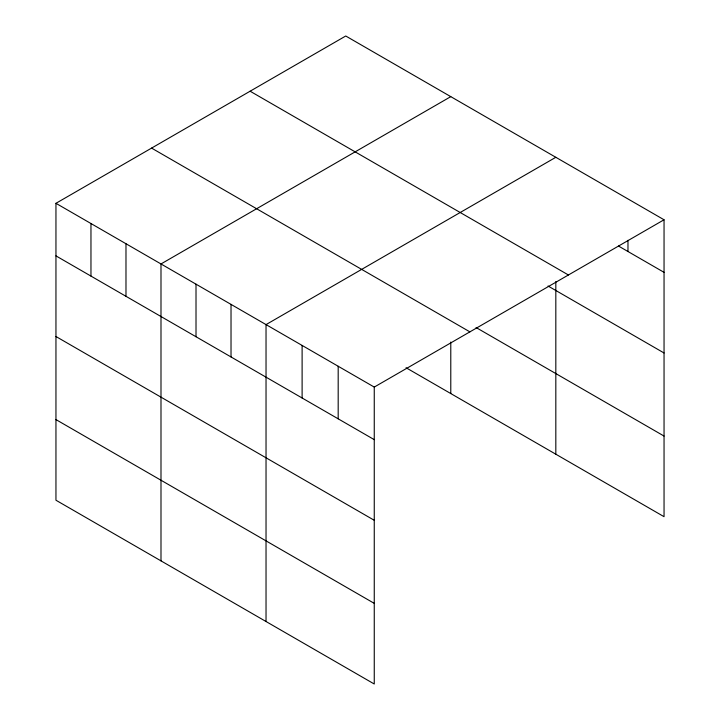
<?xml version="1.0" encoding="UTF-8"?>
<svg xmlns="http://www.w3.org/2000/svg" width="720" height="720" viewBox="0 0 720 720"><rect width="100%" height="100%" fill="white"/><g stroke="black" fill="none" stroke-linecap="round" stroke-linejoin="round"><path stroke-width="1.08" d="M55.953 203.31L374.256 387.081L374.256 684L55.953 500.229L55.953 203.31L345.744 36L664.047 219.771L664.047 516.69L406.044 367.731M450.783 96.642L160.992 263.952L160.992 560.871M555.822 157.293L266.031 324.603L266.031 621.513M374.256 387.081L664.047 219.771M618.48 246.033L664.047 272.34M250.11 91.215L568.422 274.986M548.046 286.002L664.047 352.98M476.073 327.528L664.047 436.059M151.578 148.095L469.89 331.866M55.953 255.879L374.256 439.65M55.953 336.51L374.256 520.281M55.953 419.589L374.256 603.36M627.975 240.327L627.975 251.514M555.822 281.538L555.822 454.212M450.783 342.045L450.783 393.561M338.184 366.255L338.184 418.824M302.112 345.429L302.112 397.989M231.021 304.38L231.021 356.949M196.011 284.166L196.011 336.735M125.982 243.738L125.982 296.307M90.963 223.524L90.963 276.093"/></g></svg>
